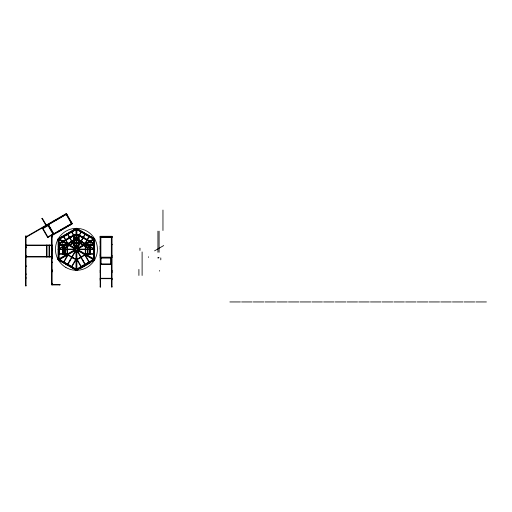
<?xml version="1.0" encoding="UTF-8"?>
<svg xmlns="http://www.w3.org/2000/svg" width="512" height="512" viewBox="0 0 512 512"><rect width="100%" height="100%" fill="white"/><g stroke="black" fill="none" stroke-linecap="round" stroke-linejoin="round"><path stroke-width="0.77" d="M25.6 256.992L25.6 256.525L52.16 256.538L52.16 257.005L25.6 256.992L26.016 256.992M25.6 245.05L25.6 245.51L52.154 245.523L52.154 245.062L25.6 245.05L26.016 245.05M89.485 253.754L89.485 254.17L89.485 246.4L89.901 246.4L89.882 253.754M53.107 221.683L53.299 221.03L53.536 221.434M67.962 243.955L67.75 244.314L73.696 240.768M69.824 245.03L62.912 241.043L62.496 241.766L59.136 243.706L59.117 253.754M62.912 241.523L73.696 235.123M65.555 243.584L66.016 242.778M65.984 243.827L66.445 243.027M71.488 267.462L75.968 259.821L67.11 254.707L67.11 244.48L74.112 240.173L78.752 240.173M58.483 259.955L58.483 238.701M65.331 248.006L65.594 247.68L58.637 243.661M76.666 228.474L76.429 228.87L94.144 239.098L94.144 259.552L76.429 269.779L76.666 270.182M58.784 260.128L59.014 259.731L76.128 269.606L75.898 270.01M76.73 229.043L76.966 228.646M68.006 244.998L68.467 244.192M59.494 260.538L59.725 260.141M77.44 229.459L77.677 229.056M59.962 260.275L60.192 259.872M77.44 229.99L77.677 229.587M59.923 260.787L60.154 260.384M77.869 229.702L78.099 229.299M78.016 229.792L78.253 229.389M60.384 260.518L60.614 260.115M77.869 230.24L78.099 229.837M60.499 261.12L60.954 260.314M78.208 230.432L78.438 230.029M61.485 261.69L61.715 261.286M79.43 230.605L79.661 230.202M61.907 261.933L62.144 261.53M79.859 230.848L80.09 230.451M62.72 261.862L62.95 261.466M80.198 231.584L80.435 231.181M63.194 262.675L67.578 254.976M76.896 238.835L81.376 231.194M63.494 262.848L63.962 262.048M81.446 231.77L81.677 231.366M63.782 262.477L67.974 255.206M77.299 239.066L78.438 237.082M81.491 231.795L79.206 235.763L89.114 241.523M68.115 255.29L68.346 254.886M77.203 239.546L77.434 239.149M64.442 262.861L64.672 262.458M81.92 232.576L82.157 232.179M64.864 263.104L65.101 262.701M64.781 263.59L65.018 263.194M82.733 232.512L82.963 232.109M73.914 248.41L74.374 247.603M65.21 263.84L65.44 263.437M83.155 232.755L83.386 232.352M66.285 263.923L66.515 263.526M70.483 256.653L70.714 256.25M79.571 240.915L79.802 240.512M83.77 233.645L84 233.242M70.784 256.826L71.014 256.429M79.872 241.088L80.102 240.685M66.714 264.173L66.944 263.77M75.558 248.826L75.795 248.422M75.949 250.624L75.546 250.394L67.085 265.05L67.488 265.286M67.776 264.787L75.571 251.283M77.312 248.262L85.44 234.074M77.069 250.234L77.53 249.427M72.755 257.965L72.986 257.562M81.843 242.227L82.074 241.824M68.858 265.414L69.094 265.011M73.056 258.138L73.293 257.741M82.144 242.4L82.374 242.003M86.342 235.13L86.573 234.726M69.472 266.298L69.702 265.901M87.418 235.219L87.648 234.816M78.49 251.046L78.95 250.246M69.901 266.547L70.131 266.144M87.846 235.462L88.077 235.059M78.912 251.296L79.379 250.49M79.168 235.04L79.168 242.88L82.995 245.094L79.168 242.797L73.696 242.88L65.491 247.616L73.696 242.797M70.707 266.477L70.938 266.074M88.192 236.198L88.422 235.795M75.424 259.507L75.661 259.104M84.512 243.77L84.742 243.366M71.366 266.861L75.565 259.59M84.883 243.45L89.082 236.179M71.187 267.29L71.418 266.886M87.405 247.558L83.827 245.574L87.405 247.558L87.802 247.328L84.256 245.28L87.802 247.328M89.133 236.205L89.363 235.802M84.832 244.038L76.896 239.373M89.664 235.974L85.229 243.808L79.168 240.307M72.429 267.469L72.659 267.072M89.914 237.19L90.144 236.787M79.424 240.563L93.728 248.608M72.858 267.718L73.088 267.315M72.774 268.205L73.005 267.802M90.72 237.12L90.95 236.723M73.197 268.454L73.434 268.051M91.142 237.37L91.379 236.966M89.357 241.382L79.168 235.501M89.754 241.152L79.168 235.123L73.696 235.059L73.696 242.88M82.995 245.094L89.946 241.043L90.362 241.766L94.432 244.019L87.475 248.038L87.264 247.68L94.227 243.661M74.182 269.024L74.656 268.218M92.128 237.939L92.365 237.536M83.411 245.331L90.362 241.28L94.163 243.699M92.243 238.534L92.474 238.138M74.611 269.267L74.842 268.864M94.144 243.949L93.728 243.949C92.115 243.872 90.31 241.082 90.144 241.92L89.741 241.165M92.557 238.182L92.787 237.779M74.758 269.357L74.995 268.954M92.71 238.272L92.941 237.869M75.187 269.062L75.418 268.659M92.672 238.784L92.902 238.381M83.968 254.214L84.429 253.408M75.187 269.6L75.418 269.197M93.133 238.515L93.363 238.112M84.39 254.458L84.858 253.658M93.843 238.925L94.074 238.522M85.101 254.867L85.338 254.47M85.939 254.816L86.17 254.413M86.419 255.629L86.88 254.822M62.502 241.28L58.771 243.738M52.115 284.934L52.115 235.443L51.648 235.443L51.648 284.934L60 284.934L59.987 284.467L59.494 284.934L59.494 284.467M80.211 267.731L84.781 265.088M85.907 264.435L90.477 261.798M154.56 250.854L163.693 245.568M46.112 225.715L41.939 218.49L42.342 218.253L46.285 225.082M42.189 218.925L42.592 218.694L41.946 218.496M66.662 213.856L25.869 237.408L25.638 237.005L66.426 213.453L72.397 223.802L52.16 235.482L51.93 235.078M66.285 214.138L48.198 224.582L53.677 234.074M48.32 224.794L66.195 214.47M66.432 214.387L66.835 214.157M42.573 228.704L42.97 228.467M47.994 225.568L48.397 225.338M43.027 228.57L48.051 225.67M66.842 215.098L67.245 214.867M67.085 215.526L67.488 215.296M70.938 222.189L71.341 221.958M71.181 222.618L71.584 222.387M47.84 236.909L52.864 234.01M47.501 237.242L47.898 237.005M71.59 223.328L71.994 223.098M53.766 233.741L71.642 223.418M72.166 223.398L47.674 237.542L42.394 228.403L48.224 225.037L53.498 234.176M58.253 238.829L76.429 228.339L94.611 238.829L94.611 259.821L76.429 270.317L58.253 259.821L58.253 238.829L75.258 248.646M59.482 239.194L76.128 229.581M59.168 243.968L62.682 241.856L62.278 241.632L58.426 244.019L65.389 248.038M63.334 241.28L73.696 235.302L74.528 235.302M62.682 241.856L58.714 244.186L62.912 242.003M73.696 235.501L63.507 241.382L73.696 235.584M63.75 241.523L73.696 235.782M69.805 238.31L70.202 238.08M66.65 243.68L67.744 243.046M59.136 248.608L66.771 244.218L67.206 244.512L63.661 246.56M67.11 243.949L75.968 238.835L71.77 231.565M63.258 246.33L66.771 244.218M73.696 240.307L67.629 243.808L63.194 235.974M59.136 249.088L67.168 244.448M75.968 239.373L67.578 244.218L67.578 254.438L75.968 259.283M73.696 242.342L69.466 244.864M74.72 246.829L75.123 246.598M74.893 247.13L75.296 246.899M75.021 249.05L58.022 239.232L58.483 238.432L75.488 248.25L75.949 248.032M74.464 249.562L75.648 247.507M77.619 247.738L75.245 247.738M75.021 249.606L58.022 259.418L58.483 260.224L75.488 250.406M77.376 248.25L94.374 238.432L94.842 239.232L77.837 249.05M58.253 259.821L75.258 250.003M77.606 248.646L94.611 238.829M83.827 245.574L90.579 241.632M75.245 250.918L77.619 250.918M78.4 249.094L77.216 251.149M77.562 251.757L77.965 251.52M77.741 252.058L78.138 251.821M76.896 259.283L85.286 254.438L85.286 244.218L85.491 244.576M76.429 260.09L85.286 254.976L89.485 262.246M76.429 260.621L77.53 259.987M82.656 260.576L83.059 260.346M82.829 260.877L83.232 260.646M76.73 269.075L93.216 259.552M76.429 269.779L94.144 259.552M80.57 268.09L90.611 262.291M86.093 244.218L85.69 244.448L93.728 249.088M90.528 262.189L94.573 259.866L94.63 238.886L76.486 228.346L58.285 238.79L58.234 259.77L76.378 270.31L80.422 267.987M78.33 235.302L79.168 235.302L89.53 241.28M74.528 235.475L78.33 235.462M51.648 235.795L52.115 235.795M25.6 236.333L26.067 236.333M51.648 236.614L52.115 236.614M100.16 236.544L112.045 236.544M100.621 236.787L111.578 236.787M100.16 236.89L100.621 236.89M111.578 236.89L112.045 236.902M76.429 237.037L76.896 237.037M25.6 237.152L26.067 237.152M51.648 237.107L52.115 237.107M100.16 237.069L112.045 237.069M76.429 237.53L76.896 237.53M100.16 237.485L112.045 237.485M25.6 237.645L26.067 237.645M76.429 238.349L76.896 238.349M76.429 238.694L76.896 238.694M58.253 239.098L58.714 239.098M58.253 239.45L58.714 239.45M94.144 239.45L94.611 239.45M76.429 239.866L76.896 239.866M74.528 240.026L78.33 240.026M58.253 240.269L58.714 240.269M76.429 240.358L76.896 240.358M94.144 240.269L94.611 240.269M73.696 240.442L79.168 240.442M93.683 240.538L94.144 240.538M58.253 240.762L58.714 240.762M73.696 240.685L74.528 240.685M78.33 240.685L79.168 240.685M94.144 240.762L94.611 240.762M58.253 240.934L58.714 240.934M93.683 241.03L94.144 241.03M58.253 241.427L58.714 241.427M93.683 241.421L94.144 241.421M100.16 241.459L100.621 241.459M100.16 241.952L100.621 241.952M74.528 242.477L78.33 242.419M58.253 242.566L58.714 242.566M94.144 242.566L94.611 242.566M100.16 242.771L100.621 242.771M58.253 243.053L58.714 243.053M74.112 243.13L74.528 243.13M78.33 243.13L78.752 243.13M94.144 243.053L94.611 243.053M100.16 243.117L100.621 243.117M93.683 243.226L94.144 243.226M74.528 243.302L78.33 243.302M94.144 244.192L89.946 242.003M111.578 244.282L112.045 244.282L111.578 244.774L112.045 244.774M58.714 244.48L67.11 244.48M94.144 244.48L85.747 244.48L85.747 254.17L94.144 254.17M58.253 244.538L58.714 244.538M93.683 244.538L94.611 244.538M58.253 244.89L58.714 244.89M93.683 244.89L94.611 244.89M58.714 244.947L67.11 244.947M85.747 244.947L94.144 244.947M67.11 245.107L67.578 245.107M85.286 245.107L85.747 245.107M74.112 245.312L78.752 245.312M74.528 245.51L78.33 245.51M74.112 245.683L74.528 245.683M78.33 245.683L78.752 245.683M93.683 245.709L94.144 245.709M25.6 245.888L26.067 245.888M76.429 246.195L76.896 246.195M93.683 246.202L94.144 246.202M25.6 246.381L26.067 246.381M58.253 246.374L58.714 246.374M94.144 246.374L94.611 246.374M62.957 246.643L63.379 246.643M89.485 246.643L89.901 246.643M100.16 246.579L100.621 246.579M76.429 246.688L76.896 246.688M58.253 246.867L58.714 246.867M94.144 246.867L94.611 246.867M100.16 246.931L100.621 246.931M25.6 247.232L26.067 247.2M25.6 247.584L26.067 247.584M25.6 247.93L26.067 247.917M67.11 247.84L67.578 247.84M85.286 247.84L85.747 247.84M93.683 247.84L94.144 247.84M67.11 248.192L67.578 248.192M85.286 248.192L85.747 248.192M75.968 248.32L76.896 248.32M93.683 248.333L94.144 248.333M51.648 248.48L52.115 248.48M51.648 248.973L52.115 248.973M74.304 249.094L58.138 249.094L58.138 249.562L74.304 249.562M77.786 249.094L94.144 249.094L93.683 249.152M67.11 249.152L67.578 249.152M85.286 249.152L85.747 249.152M67.11 249.504L67.578 249.504M85.286 249.504L85.747 249.504M93.683 249.504L94.144 249.504L77.786 249.562M51.648 249.792L52.115 249.792M75.968 250.33L76.896 250.33M93.683 250.323L94.144 250.323M51.648 250.49L52.115 250.49M67.11 250.464L67.578 250.464M85.286 250.464L85.747 250.464M67.11 250.816L67.578 250.816M85.286 250.816L85.747 250.816M93.683 250.816L94.144 250.816M58.253 251.789L58.714 251.789M94.144 251.789L94.611 251.789M76.429 251.968L76.896 251.968M58.253 252.282L58.714 252.282M94.144 252.282L94.611 252.282M76.429 252.461L76.896 252.461M93.683 252.454L94.144 252.454M93.683 252.947L94.144 252.947M67.11 253.549L67.578 253.549M85.286 253.549L85.747 253.549M58.253 253.766L67.11 253.709M85.747 253.709L94.611 253.766M58.253 254.112L58.714 254.112M93.683 254.112L94.611 254.112M58.714 254.17L67.11 254.17M67.341 254.573L62.682 254.573L62.682 242.163M85.517 254.573L90.176 254.573L90.176 242.163M93.683 254.931L94.144 254.931M25.6 255.296L26.067 255.296L25.6 255.789L26.067 255.789M93.683 255.424L94.144 255.424M58.253 255.597L58.714 255.597M94.144 255.597L94.611 255.597M100.16 255.565L100.621 255.565M111.578 255.565L112.045 255.565M100.16 255.91L100.621 255.91M111.578 255.91L112.045 255.91M58.253 256.09L58.714 256.09M94.144 256.09L94.611 256.09M100.16 256.256L100.621 256.256M111.578 256.256L112.045 256.256M100.16 257.082L100.621 257.082M111.578 257.082L112.045 257.082M100.621 257.184L111.578 257.184M58.253 257.229L58.714 257.229M93.683 257.235L94.144 257.235M100.621 257.427L111.578 257.427M93.683 257.626L94.144 257.626M100.16 257.568L111.174 257.638L111.174 264.365L100.621 264.365M111.578 257.568L112.045 257.568M58.253 257.722L58.714 257.722M51.648 257.869L52.115 257.869L51.648 258.362L52.115 258.362M58.253 257.894L58.714 257.894M94.144 257.894L94.611 257.894M93.683 258.118L94.144 258.118M100.621 258.099L111.174 258.099M76.429 258.298L76.896 258.298M58.253 258.387L58.714 258.387M94.144 258.387L94.611 258.387M76.429 258.79L76.896 258.79M58.253 259.206L58.714 259.206M94.144 259.206L94.611 259.206M58.253 259.552L58.714 259.552M76.429 259.955L76.896 259.955M76.429 260.307L76.896 260.307M76.429 261.126L76.896 261.126M76.429 261.619L76.896 261.619M52.115 261.984L51.648 261.984L52.115 262.477L51.648 262.477M100.621 263.904L111.174 263.904M25.6 265.792L26.067 265.792M25.6 266.138L26.067 266.138M25.6 266.483L26.067 266.47M51.648 269.856L52.115 269.856M51.648 270.202L52.115 270.202M100.16 270.368L100.621 270.368M111.578 270.368L112.045 270.368M51.648 270.554L52.115 270.554M100.16 270.861L100.621 270.861M111.578 270.861L112.045 270.861M51.648 271.373L52.115 271.373M100.16 271.68L100.621 271.68M111.578 271.68L112.045 271.68M51.648 271.866L52.115 271.866M100.16 272.032L100.621 272.032M111.578 272.032L112.045 272.032M100.16 272.378L100.621 272.378M111.578 272.378L112.045 272.378M25.6 273.85L26.067 273.85L25.6 274.342L26.067 274.342M26.067 277.773L25.6 277.773L26.067 278.266L25.6 278.266M100.16 278.272L112.045 278.272M100.16 278.694L112.045 278.694M100.621 278.886L100.16 278.886L100.621 279.379L100.16 279.379M111.578 279.392L112.045 279.392M100.16 279.757L100.621 279.757L100.16 280.25L100.621 280.25M111.578 279.744L112.045 279.744M51.648 283.27L52.115 283.27M51.648 283.763L52.115 283.763M52.115 284.467L60 284.467M51.648 284.582L52.115 284.582M25.6 285.645L26.067 285.645M100.16 286.758L100.621 286.758M111.578 286.758L112.045 286.758M229.875 301.946L240.429 301.946M241.587 301.946L252.141 301.946M253.299 301.946L263.853 301.946M265.011 301.946L275.565 301.946M276.73 301.946L287.277 301.946M288.442 301.946L298.995 301.946M300.154 301.946L310.707 301.946M311.866 301.946L322.426 301.946M323.578 301.946L334.131 301.946M335.29 301.946L345.843 301.946M347.002 301.946L357.555 301.946M358.72 301.946L369.274 301.946M370.432 301.946L380.986 301.946M382.144 301.946L392.698 301.946M393.856 301.946L404.41 301.946M405.568 301.946L416.122 301.946M417.28 301.946L427.834 301.946M428.992 301.946L439.546 301.946M440.71 301.946L451.264 301.946M452.422 301.946L462.976 301.946M464.134 301.946L474.688 301.946M475.846 301.946L486.4 301.946M62.714 241.92L62.278 241.632M85.779 233.6L85.376 233.37L76.909 248.032L76.896 228.339L75.968 228.339L75.968 247.968M76.73 229.581L93.216 239.098M90.176 241.389L78.752 234.79L74.112 234.79L62.726 241.453M94.093 243.738L90.323 241.344M82.829 237.779L83.232 238.01M82.656 238.08L83.059 238.31M76.429 238.029L77.53 238.662M76.429 238.566L85.286 243.68M79.168 240.198L85.286 243.731M86.054 244.282L89.6 246.33M79.168 242.342L83.43 244.8L79.168 242.426M77.741 246.598L78.138 246.829M77.562 246.899L77.965 247.13M78.4 249.562L77.216 247.507M77.837 249.606L94.842 259.418L94.374 260.224L77.376 250.406M77.606 250.003L94.611 259.821M74.464 249.094L75.648 251.149M74.893 251.52L75.296 251.757M74.72 251.821L75.123 252.058M67.744 255.61L66.65 254.976L66.65 253.709M69.805 260.346L70.202 260.576M69.626 260.646L70.029 260.877M59.482 259.462L76.128 269.075M78.72 250.65L79.142 250.893M89.914 241.101L90.131 241.453M86.419 243.027L86.88 243.827M87.322 247.648L87.526 248.006M75.898 228.646L76.128 229.043L59.014 238.925L58.784 238.522M93.843 259.731L94.074 260.128M84.39 244.192L84.858 244.998M75.187 229.056L75.418 229.459M93.133 260.141L93.363 260.538M66.125 213.626L66.374 214.022M83.968 244.442L84.429 245.242M66.259 214.086L71.763 223.629M75.187 229.587L75.418 229.99M92.672 259.872L92.902 260.275M66.074 214.259L71.558 223.75M74.758 229.299L74.995 229.702M92.71 260.384L92.941 260.787M74.611 229.389L74.842 229.792M92.557 260.474L92.806 260.864M92.243 260.115L92.474 260.518M71.014 224.064L71.245 224.467M74.182 229.632L74.656 230.432M92.128 260.717L92.365 261.12M70.592 224.307L70.822 224.71M73.197 230.202L73.434 230.605M69.882 224.717L70.112 225.12M91.091 261.85L90.56 261.626L90.79 262.029M69.581 224.89L69.811 225.293M72.774 230.451L73.005 230.848M72.858 230.938L73.088 231.341M90.362 261.862L90.784 262.592L80.742 268.39L80.32 267.661M72.429 231.181L72.659 231.584M89.914 261.466L90.144 261.862M71.488 231.194L71.718 231.59M71.187 231.366L71.418 231.77M71.366 231.795L75.565 239.066M84.883 255.206L89.082 262.477M84.512 254.886L84.742 255.29M70.707 232.179L70.938 232.576M88.192 262.458L88.422 262.861M79.142 247.763L79.379 248.16M87.763 262.701L87.994 263.104M69.901 232.109L70.131 232.512M78.72 248.006L78.95 248.41M69.472 232.352L69.702 232.755M59.75 217.312L59.981 217.715L59.322 217.555L59.552 217.958M68.858 233.242L69.094 233.645M73.056 240.512L73.293 240.915M82.144 256.25L82.374 256.653M86.342 263.526L86.573 263.923M72.755 240.685L72.986 241.088M81.843 256.429L82.074 256.826M77.069 248.422L77.53 249.229M75.571 247.366L67.488 233.37L67.085 233.6L75.552 248.269M77.312 250.394L85.44 264.582M67.424 234.074L67.654 234.477M71.622 241.344L71.853 241.747M80.704 257.082L80.941 257.485M84.902 264.352L85.139 264.755M76.909 250.624L85.376 265.286M66.714 234.483L66.944 234.886M75.558 249.83L75.795 250.234M70.784 241.824L71.014 242.227M79.872 257.562L80.102 257.965M66.285 234.726L66.515 235.13M70.483 242.003L70.714 242.4M79.571 257.741L79.802 258.138M83.77 265.011L84 265.414M65.21 234.816L65.44 235.219M73.914 250.246L74.374 251.053M64.781 235.059L65.018 235.462M64.442 235.795L64.672 236.198M81.92 266.074L82.157 266.477M68.115 243.366L68.346 243.77M77.203 259.104L77.434 259.507M63.494 235.802L67.974 243.45M77.299 259.59L81.491 266.861M68.602 245.28L65.094 247.386M76.896 259.821L81.146 267.059M62.72 236.787L62.95 237.19M80.198 267.072L80.435 267.469M58.874 231.072L59.104 231.475M79.776 267.315L80.25 268.115M61.907 236.723L62.144 237.12M58.566 231.251L58.803 231.648M79.712 267.885L79.949 268.288M61.485 236.966L61.715 237.37M57.856 231.661L58.093 232.058M57.434 231.904L57.664 232.307M60.499 237.536L60.954 238.342M78.208 268.218L78.675 269.024M60.384 238.138L60.614 238.534M77.869 268.416L78.253 269.267L78.003 268.877M59.923 237.869L60.154 238.272M77.869 268.954L78.099 269.357M59.962 238.381L60.192 238.784M77.44 268.659L77.677 269.062M68.429 253.408L68.659 253.811M59.494 238.112L59.725 238.515M77.44 269.197L77.677 269.6M68.006 253.658L68.467 254.458M76.73 269.606L76.966 270.01M66.688 254.413L66.925 254.816M65.984 254.822L66.445 255.629M48.41 224.461L53.888 233.952M65.786 255.475L66.016 255.872M47.821 225.267L53.094 234.406M46.483 224.966L46.714 225.37M52.23 234.906L52.467 235.309M46.182 225.146L46.413 225.542M42.797 228.166L48.077 237.306M85.114 243.834L85.318 244.192M84.902 243.955L85.114 244.314M162.963 210.054L162.963 230.509M160.8 257.914L160.8 259.846M159.635 270.483L159.635 271.136M159.091 231.155L159.091 252.262M157.933 231.155L157.933 252.262M148.403 256.768L148.403 257.414M142.112 251.955L142.112 275.475M139.962 248.154L139.962 250.413M138.899 269.421L138.899 275.45M111.578 236.544L111.578 287.104L112.045 287.104L112.045 236.301L100.16 236.301L100.16 287.104L100.621 287.104L100.621 236.544M111.334 236.544L111.334 257.427M110.829 257.638L110.829 258.099M110.829 263.904L110.829 264.365M110.714 258.099L110.714 263.904M101.088 258.099L101.088 263.904M100.966 257.638L100.966 258.099M100.966 263.904L100.966 264.365M100.864 236.544L100.864 257.184M94.72 249.094L94.72 249.562M94.214 244.147L94.214 253.754M93.901 253.754L93.907 254.17M93.728 243.706L93.747 253.754M93.683 239.718L93.683 258.938M89.811 246.688L89.811 253.754M89.728 253.754L89.728 254.17M89.632 249.094L89.632 249.562M89.414 246.918L89.414 253.754M89.286 249.094L89.286 249.562M88.051 247.706L87.974 253.754M87.648 247.936L87.648 253.754M87.578 247.981L87.565 254.17M87.488 253.754L87.488 254.17M86.214 253.709L86.214 254.976M85.517 244.864L85.517 253.504M79.45 249.094L79.45 249.562M79.098 249.094L79.098 249.562M78.752 235.059L78.752 245.926L74.112 245.926L74.112 235.059M78.33 235.059L78.33 245.926M78.253 248.275L78.253 250.381M76.896 250.682L76.896 270.317L75.968 270.317L75.968 250.682M76.429 228.339L76.429 247.968M76.429 250.682L76.429 270.317M74.528 235.059L74.528 245.926M73.76 249.094L73.76 249.562M73.414 249.094L73.414 249.562M67.341 244.845L67.341 254.035M65.37 253.754L65.37 254.17M65.28 247.981L65.299 254.17M65.21 247.936L65.21 253.754M64.883 247.75L64.883 253.754M64.813 247.706L64.813 253.754M63.578 249.094L63.578 249.562M63.45 246.918L63.45 253.754M63.379 254.17L63.379 246.4L62.957 246.4L62.976 253.754M63.226 249.094L63.226 249.562M63.136 253.754L63.136 254.17M63.053 246.688L63.053 253.754M59.181 239.718L59.181 258.938M59.04 244.378L58.957 254.17M52 245.056L52 256.998M51.533 245.056L51.533 256.998M49.51 245.056L49.51 257.005M49.05 245.056L49.05 257.005M47.027 245.062L47.027 257.005M46.566 245.062L46.566 257.005M75.379 247.507L74.33 249.331L75.379 251.149L77.485 251.149L78.534 249.325L77.485 247.507L75.379 247.507M75.962 248.518L75.494 249.331L75.962 250.138L76.902 250.138L77.37 249.331L76.902 248.518L75.962 248.518M64.211 228.122L59.104 231.341L64.211 228.122M69.536 225.05L64.429 228.269L69.536 225.05M158.886 257.741L157.92 257.869L158.886 257.741M26.067 235.987L25.6 235.987L25.6 285.99L26.067 285.99L26.067 235.987M100.506 243.232L100.275 249.267L100.506 243.232M100.506 249.382L100.275 255.411L100.506 249.382M52.115 250.144L51.648 250.144L52.115 250.176M65.894 267.469A20.986 20.986 0 0 0 97.414 249.382A20.986 20.986 0 0 0 65.984 231.13A20.986 20.986 0 0 0 65.894 267.469"/></g></svg>
